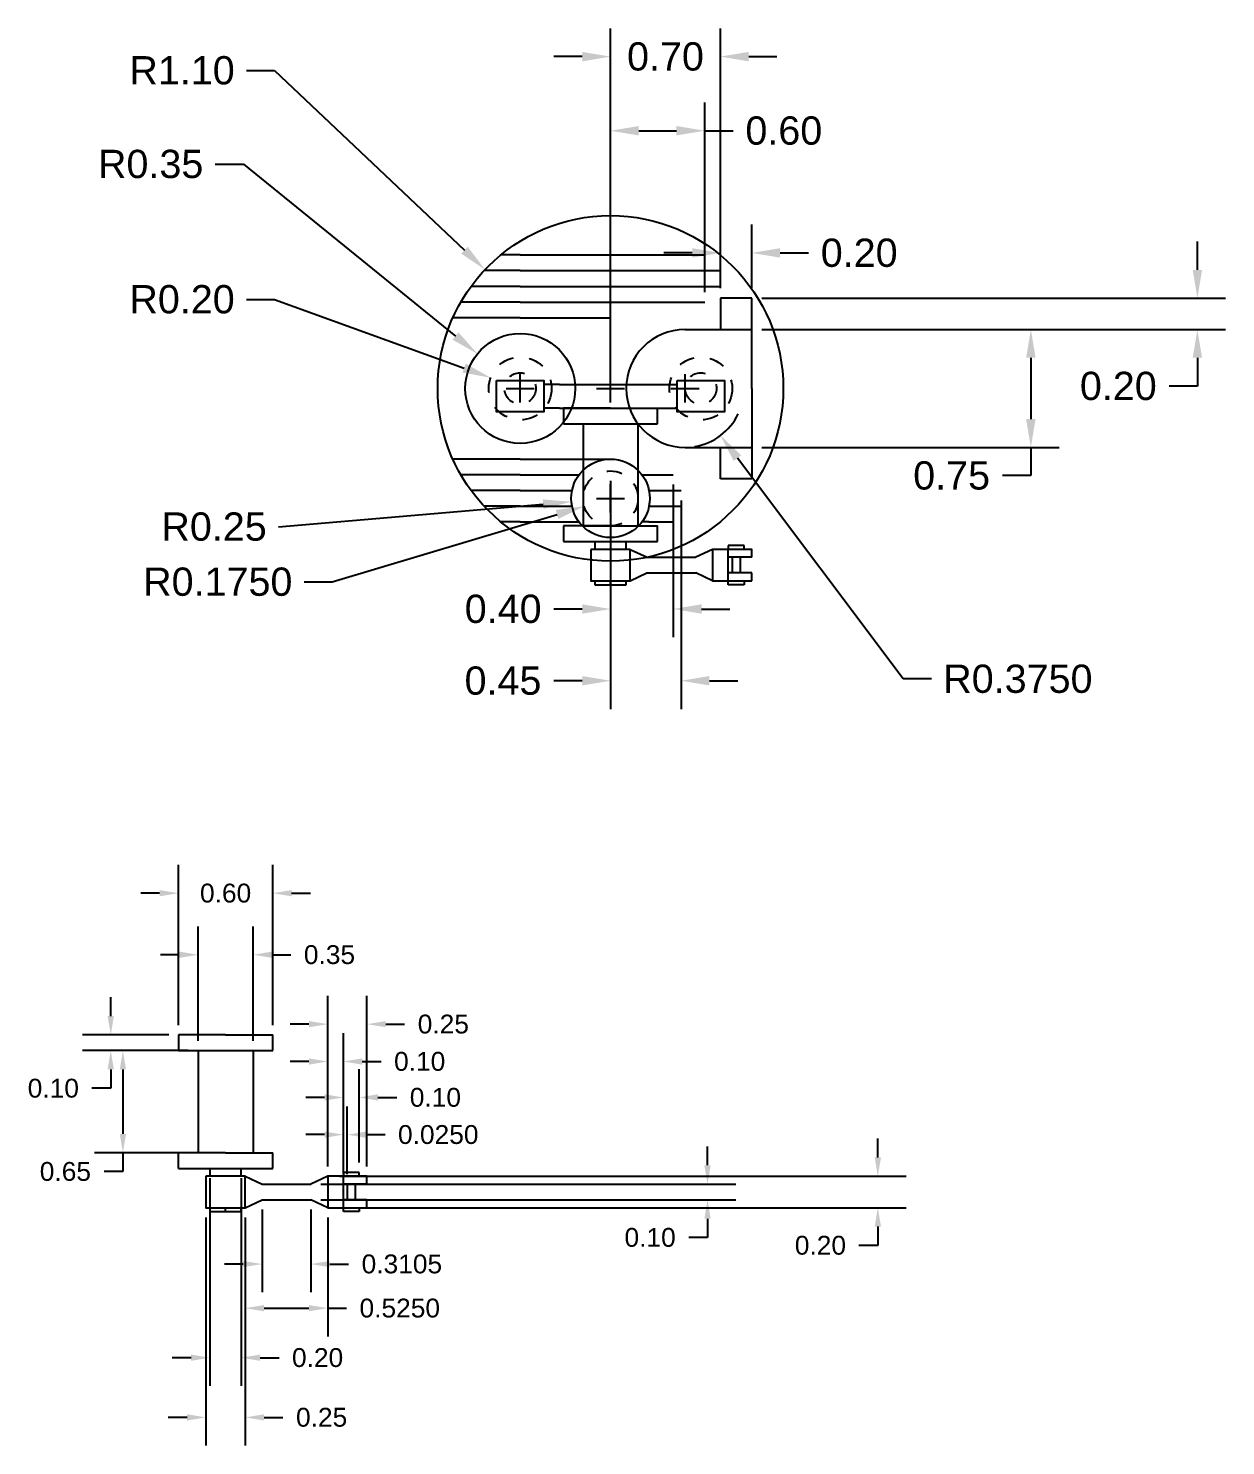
# Model space of a CAD drawing. Header units: inches. Extents: x 22.2 to 42, y 7.8 to 18.6.
# Drawn here: x 34.38 to 42, y 9.55 to 18.58 of the extents above; entities that cross this region are included whole.
import ezdxf

# ---------------------------------------------------------------- set-up
doc = ezdxf.new("R2010")
doc.units = ezdxf.units.IN
doc.header["$MEASUREMENT"] = 0
doc.linetypes.add('ACAD_ISO02W100', pattern=[15, 12, -3])
for name, color, linetype in [('Anotari', 40, 'Continuous'), ('Arcuri', 161, 'Continuous'), ('Capac_Cilindru', 220, 'Continuous'), ('Legatura_Capac', 140, 'Continuous'), ('Nervuri_Capac_Cilindru', 91, 'Continuous')]:
    doc.layers.add(name, color=color, linetype=linetype)
doc.styles.get("Standard").update_dxf_attribs({"font": 'arial.ttf'})
doc.dimstyles.get("Standard").update_dxf_attribs({"dimtxt": 0.18, "dimasz": 0.18, "dimexe": 0.18, "dimexo": 0.0625, "dimgap": 0.09, "dimtad": 0, "dimtih": 1, "dimtoh": 1, "dimdec": 4, "dimzin": 0, "dimdsep": 46, "dimtxsty": 'Standard', "dimcen": 0.09, "dimadec": 0, "dimazin": 0, "dimtfac": 1, "dimtdec": 4, "dimtofl": 0, "dimtmove": 0, "dimatfit": 3, "dimfxl": 1, "dimtolj": 1, "dimtzin": 0, "dimarcsym": 0})

# ---------------------------------------------------------------- blocks, each defined once
blk = doc.blocks.new('*D97')
at = {"layer": 'Anotari', "color": 0, "lineweight": -2, "transparency": 16777216}
for p, q in [((35.7683, 18.308), (35.9483, 18.308)), ((35.9483, 18.308), (37.1572, 17.1635)), ((38.0867, 16.1935), (38.0867, 16.3735)), ((37.9967, 16.2835), (38.1767, 16.2835))]:
    blk.add_line(p, q, dxfattribs=at)
at = {"layer": 'Anotari', "color": 0, "transparency": 16777216}
blk.add_solid([(37.1778, 17.1853), (37.1366, 17.1418), (37.2879, 17.0398)], dxfattribs=at)
at = {"layer": 'Defpoints', "color": 0, "transparency": 16777216}
for p in [(37.2879, 17.0398), (38.0867, 16.2835)]:
    blk.add_point(p, dxfattribs=at)
at = {"layer": 'Anotari', "color": 0, "transparency": 16777216, "insert": (35.3587, 18.308), "char_height": 0.18, "attachment_point": 5}
blk.add_mtext('\\A1;R1.10', dxfattribs=at)
blk = doc.blocks.new('*D98')
at = {"layer": 'Anotari', "color": 0, "lineweight": -2, "transparency": 16777216}
for p, q in [((35.5694, 17.7117), (35.7494, 17.7117)), ((35.7494, 17.7117), (37.0999, 16.6172)), ((37.5117, 16.1935), (37.5117, 16.3735)), ((37.4217, 16.2835), (37.6017, 16.2835))]:
    blk.add_line(p, q, dxfattribs=at)
at = {"layer": 'Anotari', "color": 0, "transparency": 16777216}
blk.add_solid([(37.1188, 16.6405), (37.081, 16.5939), (37.2398, 16.5039)], dxfattribs=at)
at = {"layer": 'Defpoints', "color": 0, "transparency": 16777216}
for p in [(37.2398, 16.5039), (37.5117, 16.2835)]:
    blk.add_point(p, dxfattribs=at)
at = {"layer": 'Anotari', "color": 0, "transparency": 16777216, "insert": (35.1588, 17.7117), "char_height": 0.18, "attachment_point": 5}
blk.add_mtext('\\A1;R0.35', dxfattribs=at)
blk = doc.blocks.new('*D99')
at = {"layer": 'Anotari', "color": 0, "lineweight": -2, "transparency": 16777216}
for p, q in [((35.7683, 16.8504), (35.9483, 16.8504)), ((35.9483, 16.8504), (37.1545, 16.4131)), ((37.5117, 16.1935), (37.5117, 16.3735)), ((37.4217, 16.2835), (37.6017, 16.2835))]:
    blk.add_line(p, q, dxfattribs=at)
at = {"layer": 'Anotari', "color": 0, "transparency": 16777216}
blk.add_solid([(37.1647, 16.4413), (37.1442, 16.3849), (37.3237, 16.3517)], dxfattribs=at)
at = {"layer": 'Defpoints', "color": 0, "transparency": 16777216}
for p in [(37.3237, 16.3517), (37.5117, 16.2835)]:
    blk.add_point(p, dxfattribs=at)
at = {"layer": 'Anotari', "color": 0, "transparency": 16777216, "insert": (35.3587, 16.8504), "char_height": 0.18, "attachment_point": 5}
blk.add_mtext('\\A1;R0.20', dxfattribs=at)
blk = doc.blocks.new('*D100')
at = {"layer": 'Anotari', "color": 0, "lineweight": -2, "transparency": 16777216}
for p, q in [((38.0867, 16.346), (38.0867, 18.1043)), ((38.6867, 16.896), (38.6867, 18.1043)), ((38.2667, 17.9243), (38.5067, 17.9243)), ((38.6867, 17.9243), (38.8667, 17.9243))]:
    blk.add_line(p, q, dxfattribs=at)
at = {"layer": 'Anotari', "color": 0, "transparency": 16777216}
for points in [[(38.2667, 17.9543), (38.2667, 17.8943), (38.0867, 17.9243)], [(38.5067, 17.9543), (38.5067, 17.8943), (38.6867, 17.9243)]]:
    blk.add_solid(points, dxfattribs=at)
at = {"layer": 'Defpoints', "color": 0, "transparency": 16777216}
for p in [(38.6867, 17.9243), (38.6867, 16.8335), (38.0867, 16.2835)]:
    blk.add_point(p, dxfattribs=at)
at = {"layer": 'Anotari', "color": 0, "transparency": 16777216, "insert": (39.1902, 17.9243), "char_height": 0.18, "attachment_point": 5}
blk.add_mtext('\\A1;0.60', dxfattribs=at)
blk = doc.blocks.new('*D101')
at = {"layer": 'Anotari', "color": 0, "lineweight": -2, "transparency": 16777216}
for p, q in [((38.0867, 16.371), (38.0867, 18.5762)), ((38.7867, 17.096), (38.7867, 18.5762)), ((37.9067, 18.3962), (37.7267, 18.3962)), ((38.9667, 18.3962), (39.1467, 18.3962))]:
    blk.add_line(p, q, dxfattribs=at)
at = {"layer": 'Anotari', "color": 0, "transparency": 16777216}
for points in [[(37.9067, 18.4262), (37.9067, 18.3662), (38.0867, 18.3962)], [(38.9667, 18.4262), (38.9667, 18.3662), (38.7867, 18.3962)]]:
    blk.add_solid(points, dxfattribs=at)
at = {"layer": 'Defpoints', "color": 0, "transparency": 16777216}
for p in [(38.7867, 18.3962), (38.7867, 17.0335), (38.0867, 16.3085)]:
    blk.add_point(p, dxfattribs=at)
at = {"layer": 'Anotari', "color": 0, "transparency": 16777216, "insert": (38.4367, 18.3962), "char_height": 0.18, "attachment_point": 5}
blk.add_mtext('\\A1;0.70', dxfattribs=at)
blk = doc.blocks.new('*D102')
at = {"layer": 'Anotari', "color": 0, "lineweight": -2, "transparency": 16777216}
for p, q in [((41.8234, 17.0385), (41.8234, 17.2185)), ((39.0492, 16.8585), (42.0034, 16.8585)), ((39.0492, 16.6585), (42.0034, 16.6585)), ((41.8234, 16.4785), (41.8234, 16.2985)), ((41.8234, 16.2985), (41.6434, 16.2985))]:
    blk.add_line(p, q, dxfattribs=at)
at = {"layer": 'Anotari', "color": 0, "transparency": 16777216}
for points in [[(41.7934, 17.0385), (41.8534, 17.0385), (41.8234, 16.8585)], [(41.7934, 16.4785), (41.8534, 16.4785), (41.8234, 16.6585)]]:
    blk.add_solid(points, dxfattribs=at)
at = {"layer": 'Defpoints', "color": 0, "transparency": 16777216}
for p in [(38.9867, 16.8585), (38.9867, 16.6585), (41.8234, 16.6585)]:
    blk.add_point(p, dxfattribs=at)
at = {"layer": 'Anotari', "color": 0, "transparency": 16777216, "insert": (41.3199, 16.2985), "char_height": 0.18, "attachment_point": 5}
blk.add_mtext('\\A1;0.20', dxfattribs=at)
blk = doc.blocks.new('*D103')
at = {"layer": 'Anotari', "color": 0, "lineweight": -2, "transparency": 16777216}
for p, q in [((38.7867, 16.921), (38.7867, 17.3263)), ((38.9867, 16.921), (38.9867, 17.3263)), ((38.6067, 17.1463), (38.4267, 17.1463)), ((39.1667, 17.1463), (39.3467, 17.1463))]:
    blk.add_line(p, q, dxfattribs=at)
at = {"layer": 'Anotari', "color": 0, "transparency": 16777216}
for points in [[(38.6067, 17.1763), (38.6067, 17.1163), (38.7867, 17.1463)], [(39.1667, 17.1763), (39.1667, 17.1163), (38.9867, 17.1463)]]:
    blk.add_solid(points, dxfattribs=at)
at = {"layer": 'Defpoints', "color": 0, "transparency": 16777216}
for p in [(38.9867, 17.1463), (38.7867, 16.8585), (38.9867, 16.8585)]:
    blk.add_point(p, dxfattribs=at)
at = {"layer": 'Anotari', "color": 0, "transparency": 16777216, "insert": (39.6702, 17.1463), "char_height": 0.18, "attachment_point": 5}
blk.add_mtext('\\A1;0.20', dxfattribs=at)
blk = doc.blocks.new('*D104')
at = {"layer": 'Anotari', "color": 0, "lineweight": -2, "transparency": 16777216}
for p, q in [((39.0492, 16.6585), (40.943, 16.6585)), ((40.763, 16.4785), (40.763, 16.0885)), ((39.0492, 15.9085), (40.943, 15.9085)), ((40.763, 15.9085), (40.763, 15.7285)), ((40.763, 15.7285), (40.583, 15.7285))]:
    blk.add_line(p, q, dxfattribs=at)
at = {"layer": 'Anotari', "color": 0, "transparency": 16777216}
for points in [[(40.733, 16.4785), (40.793, 16.4785), (40.763, 16.6585)], [(40.733, 16.0885), (40.793, 16.0885), (40.763, 15.9085)]]:
    blk.add_solid(points, dxfattribs=at)
at = {"layer": 'Defpoints', "color": 0, "transparency": 16777216}
for p in [(38.9867, 16.6585), (38.9867, 15.9085), (40.763, 15.9085)]:
    blk.add_point(p, dxfattribs=at)
at = {"layer": 'Anotari', "color": 0, "transparency": 16777216, "insert": (40.2586, 15.7285), "char_height": 0.18, "attachment_point": 5}
blk.add_mtext('\\A1;0.75', dxfattribs=at)
blk = doc.blocks.new('*D105')
at = {"layer": 'Anotari', "color": 0, "lineweight": -2, "transparency": 16777216}
for p, q in [((38.0867, 15.696), (38.0867, 14.2423)), ((38.5367, 15.571), (38.5367, 14.2423)), ((37.9067, 14.4223), (37.7267, 14.4223)), ((38.7167, 14.4223), (38.8967, 14.4223))]:
    blk.add_line(p, q, dxfattribs=at)
at = {"layer": 'Anotari', "color": 0, "transparency": 16777216}
for points in [[(37.9067, 14.4523), (37.9067, 14.3923), (38.0867, 14.4223)], [(38.7167, 14.4523), (38.7167, 14.3923), (38.5367, 14.4223)]]:
    blk.add_solid(points, dxfattribs=at)
at = {"layer": 'Defpoints', "color": 0, "transparency": 16777216}
for p in [(38.0867, 15.7585), (38.5367, 15.6335), (38.0867, 14.4223)]:
    blk.add_point(p, dxfattribs=at)
at = {"layer": 'Anotari', "color": 0, "transparency": 16777216, "insert": (37.4022, 14.4223), "char_height": 0.18, "attachment_point": 5}
blk.add_mtext('\\A1;0.45', dxfattribs=at)
blk = doc.blocks.new('*D106')
at = {"layer": 'Anotari', "color": 0, "lineweight": -2, "transparency": 16777216}
for p, q in [((38.4867, 15.671), (38.4867, 14.6992)), ((38.0867, 15.521), (38.0867, 14.6992)), ((37.9067, 14.8792), (37.7267, 14.8792)), ((38.6667, 14.8792), (38.8467, 14.8792))]:
    blk.add_line(p, q, dxfattribs=at)
at = {"layer": 'Anotari', "color": 0, "transparency": 16777216}
for points in [[(37.9067, 14.9092), (37.9067, 14.8492), (38.0867, 14.8792)], [(38.6667, 14.9092), (38.6667, 14.8492), (38.4867, 14.8792)]]:
    blk.add_solid(points, dxfattribs=at)
at = {"layer": 'Defpoints', "color": 0, "transparency": 16777216}
for p in [(38.4867, 15.7335), (38.0867, 15.5835), (38.0867, 14.8792)]:
    blk.add_point(p, dxfattribs=at)
at = {"layer": 'Anotari', "color": 0, "transparency": 16777216, "insert": (37.4032, 14.8792), "char_height": 0.18, "attachment_point": 5}
blk.add_mtext('\\A1;0.40', dxfattribs=at)
blk = doc.blocks.new('*D107')
at = {"layer": 'Anotari', "color": 0, "lineweight": -2, "transparency": 16777216}
for p, q in [((38.0867, 15.4935), (38.0867, 15.6735)), ((35.973, 15.403), (37.6583, 15.5469)), ((37.9967, 15.5835), (38.1767, 15.5835))]:
    blk.add_line(p, q, dxfattribs=at)
at = {"layer": 'Anotari', "color": 0, "transparency": 16777216}
blk.add_solid([(37.6557, 15.5768), (37.6608, 15.5171), (37.8376, 15.5623)], dxfattribs=at)
at = {"layer": 'Defpoints', "color": 0, "transparency": 16777216}
for p in [(37.8376, 15.5623), (38.0867, 15.5835)]:
    blk.add_point(p, dxfattribs=at)
at = {"layer": 'Anotari', "color": 0, "transparency": 16777216, "insert": (35.5624, 15.403), "char_height": 0.18, "attachment_point": 5}
blk.add_mtext('\\A1;R0.25', dxfattribs=at)
blk = doc.blocks.new('*D108')
at = {"layer": 'Anotari', "color": 0, "lineweight": -2, "transparency": 16777216}
for p, q in [((38.0867, 15.4935), (38.0867, 15.6735)), ((37.9967, 15.5835), (38.1767, 15.5835)), ((36.3156, 15.052), (37.7467, 15.4815)), ((36.1356, 15.052), (36.3156, 15.052))]:
    blk.add_line(p, q, dxfattribs=at)
at = {"layer": 'Anotari', "color": 0, "transparency": 16777216}
blk.add_solid([(37.7381, 15.5102), (37.7553, 15.4528), (37.9191, 15.5332)], dxfattribs=at)
at = {"layer": 'Defpoints', "color": 0, "transparency": 16777216}
for p in [(37.9191, 15.5332), (38.0867, 15.5835)]:
    blk.add_point(p, dxfattribs=at)
at = {"layer": 'Anotari', "color": 0, "transparency": 16777216, "insert": (35.5862, 15.052), "char_height": 0.18, "attachment_point": 5}
blk.add_mtext('\\A1;R0.1750', dxfattribs=at)
blk = doc.blocks.new('*D109')
at = {"layer": 'Anotari', "color": 0, "lineweight": -2, "transparency": 16777216}
for p, q in [((38.5617, 16.1935), (38.5617, 16.3735)), ((38.4717, 16.2835), (38.6517, 16.2835)), ((39.951, 14.434), (38.895, 15.8398)), ((40.131, 14.434), (39.951, 14.434))]:
    blk.add_line(p, q, dxfattribs=at)
blk.add_arc((38.5617, 16.2835), 0.375, 279.5493, 334.41367, dxfattribs=at)
at = {"layer": 'Anotari', "color": 0, "transparency": 16777216}
blk.add_solid([(38.919, 15.8578), (38.871, 15.8218), (38.7869, 15.9837)], dxfattribs=at)
at = {"layer": 'Defpoints', "color": 0, "transparency": 16777216}
for p in [(38.5617, 16.2835), (38.7869, 15.9837)]:
    blk.add_point(p, dxfattribs=at)
at = {"layer": 'Anotari', "color": 0, "transparency": 16777216, "insert": (40.6804, 14.434), "char_height": 0.18, "attachment_point": 5}
blk.add_mtext('\\A1;R0.3750', dxfattribs=at)
blk = doc.blocks.new('*D60')
at = {"layer": 'Anotari', "color": 0, "lineweight": -2, "transparency": 16777216}
for p, q in [((35.3361, 12.2301), (35.3361, 13.2498)), ((35.9361, 12.2301), (35.9361, 13.2498)), ((35.2161, 13.0698), (35.0961, 13.0698)), ((36.0561, 13.0698), (36.1761, 13.0698))]:
    blk.add_line(p, q, dxfattribs=at)
at = {"layer": 'Anotari', "color": 0, "transparency": 16777216}
for points in [[(35.2161, 13.0898), (35.2161, 13.0498), (35.3361, 13.0698)], [(36.0561, 13.0898), (36.0561, 13.0498), (35.9361, 13.0698)]]:
    blk.add_solid(points, dxfattribs=at)
at = {"layer": 'Defpoints', "color": 0, "transparency": 16777216}
for p in [(35.9361, 13.0698), (35.3361, 12.1676), (35.9361, 12.1676)]:
    blk.add_point(p, dxfattribs=at)
at = {"layer": 'Anotari', "color": 0, "transparency": 16777216, "insert": (35.6361, 13.0698), "char_height": 0.12, "attachment_point": 5}
blk.add_mtext('\\A1;0.60', dxfattribs=at)
blk = doc.blocks.new('*D61')
at = {"layer": 'Anotari', "color": 0, "lineweight": -2, "transparency": 16777216}
for p, q in [((35.4611, 12.1301), (35.4611, 12.8579)), ((35.8111, 12.1301), (35.8111, 12.8579)), ((35.3411, 12.6779), (35.2211, 12.6779)), ((35.9311, 12.6779), (36.0511, 12.6779))]:
    blk.add_line(p, q, dxfattribs=at)
at = {"layer": 'Anotari', "color": 0, "transparency": 16777216}
for points in [[(35.3411, 12.6979), (35.3411, 12.6579), (35.4611, 12.6779)], [(35.9311, 12.6979), (35.9311, 12.6579), (35.8111, 12.6779)]]:
    blk.add_solid(points, dxfattribs=at)
at = {"layer": 'Defpoints', "color": 0, "transparency": 16777216}
for p in [(35.8111, 12.6779), (35.4611, 12.0676), (35.8111, 12.0676)]:
    blk.add_point(p, dxfattribs=at)
at = {"layer": 'Anotari', "color": 0, "transparency": 16777216, "insert": (36.2974, 12.6779), "char_height": 0.12, "attachment_point": 5}
blk.add_mtext('\\A1;0.35', dxfattribs=at)
blk = doc.blocks.new('*D62')
at = {"layer": 'Anotari', "color": 0, "lineweight": -2, "transparency": 16777216}
for p, q in [((34.9048, 12.2876), (34.9048, 12.4076)), ((35.2736, 12.1676), (34.7248, 12.1676)), ((35.2736, 12.0676), (34.7248, 12.0676)), ((34.9048, 11.9476), (34.9048, 11.8276)), ((34.9048, 11.8276), (34.7848, 11.8276))]:
    blk.add_line(p, q, dxfattribs=at)
at = {"layer": 'Anotari', "color": 0, "transparency": 16777216}
for points in [[(34.8848, 12.2876), (34.9248, 12.2876), (34.9048, 12.1676)], [(34.8848, 11.9476), (34.9248, 11.9476), (34.9048, 12.0676)]]:
    blk.add_solid(points, dxfattribs=at)
at = {"layer": 'Defpoints', "color": 0, "transparency": 16777216}
for p in [(35.3361, 12.1676), (34.9048, 12.0676), (35.3361, 12.0676)]:
    blk.add_point(p, dxfattribs=at)
at = {"layer": 'Anotari', "color": 0, "transparency": 16777216, "insert": (34.5392, 11.8276), "char_height": 0.12, "attachment_point": 5}
blk.add_mtext('\\A1;0.10', dxfattribs=at)
blk = doc.blocks.new('*D63')
at = {"layer": 'Anotari', "color": 0, "lineweight": -2, "transparency": 16777216}
for p, q in [((35.3986, 12.0676), (34.8022, 12.0676)), ((34.9822, 11.9476), (34.9822, 11.5376)), ((35.4236, 11.4176), (34.8022, 11.4176)), ((34.9822, 11.4176), (34.9822, 11.2976)), ((34.9822, 11.2976), (34.8622, 11.2976))]:
    blk.add_line(p, q, dxfattribs=at)
at = {"layer": 'Anotari', "color": 0, "transparency": 16777216}
for points in [[(34.9622, 11.9476), (35.0022, 11.9476), (34.9822, 12.0676)], [(34.9622, 11.5376), (35.0022, 11.5376), (34.9822, 11.4176)]]:
    blk.add_solid(points, dxfattribs=at)
at = {"layer": 'Defpoints', "color": 0, "transparency": 16777216}
for p in [(35.4611, 12.0676), (34.9822, 11.4176), (35.4861, 11.4176)]:
    blk.add_point(p, dxfattribs=at)
at = {"layer": 'Anotari', "color": 0, "transparency": 16777216, "insert": (34.6159, 11.2976), "char_height": 0.12, "attachment_point": 5}
blk.add_mtext('\\A1;0.65', dxfattribs=at)
blk = doc.blocks.new('*D64')
at = {"layer": 'Anotari', "color": 0, "lineweight": -2, "transparency": 16777216}
for p, q in [((35.5361, 11.2551), (35.5361, 9.9324)), ((35.7361, 11.2551), (35.7361, 9.9324)), ((35.4161, 10.1124), (35.2961, 10.1124)), ((35.8561, 10.1124), (35.9761, 10.1124))]:
    blk.add_line(p, q, dxfattribs=at)
at = {"layer": 'Anotari', "color": 0, "transparency": 16777216}
for points in [[(35.4161, 10.1324), (35.4161, 10.0924), (35.5361, 10.1124)], [(35.8561, 10.1324), (35.8561, 10.0924), (35.7361, 10.1124)]]:
    blk.add_solid(points, dxfattribs=at)
at = {"layer": 'Defpoints', "color": 0, "transparency": 16777216}
for p in [(35.5361, 11.3176), (35.7361, 11.3176), (35.7361, 10.1124)]:
    blk.add_point(p, dxfattribs=at)
at = {"layer": 'Anotari', "color": 0, "transparency": 16777216, "insert": (36.2218, 10.1124), "char_height": 0.12, "attachment_point": 5}
blk.add_mtext('\\A1;0.20', dxfattribs=at)
blk = doc.blocks.new('*D65')
at = {"layer": 'Anotari', "color": 0, "lineweight": -2, "transparency": 16777216}
for p, q in [((35.5111, 11.0051), (35.5111, 9.5524)), ((35.7611, 11.0051), (35.7611, 9.5524)), ((35.3911, 9.7324), (35.2711, 9.7324)), ((35.8811, 9.7324), (36.0011, 9.7324))]:
    blk.add_line(p, q, dxfattribs=at)
at = {"layer": 'Anotari', "color": 0, "transparency": 16777216}
for points in [[(35.3911, 9.7524), (35.3911, 9.7124), (35.5111, 9.7324)], [(35.8811, 9.7524), (35.8811, 9.7124), (35.7611, 9.7324)]]:
    blk.add_solid(points, dxfattribs=at)
at = {"layer": 'Defpoints', "color": 0, "transparency": 16777216}
for p in [(35.5111, 11.0676), (35.7611, 11.0676), (35.7611, 9.7324)]:
    blk.add_point(p, dxfattribs=at)
at = {"layer": 'Anotari', "color": 0, "transparency": 16777216, "insert": (36.2474, 9.7324), "char_height": 0.12, "attachment_point": 5}
blk.add_mtext('\\A1;0.25', dxfattribs=at)
blk = doc.blocks.new('*D66')
at = {"layer": 'Anotari', "color": 0, "lineweight": -2, "transparency": 16777216}
for p, q in [((35.7611, 11.0051), (35.7611, 10.2477)), ((36.2861, 11.0051), (36.2861, 10.2477)), ((35.8811, 10.4277), (36.1661, 10.4277)), ((36.2861, 10.4277), (36.4061, 10.4277))]:
    blk.add_line(p, q, dxfattribs=at)
at = {"layer": 'Anotari', "color": 0, "transparency": 16777216}
for points in [[(35.8811, 10.4477), (35.8811, 10.4077), (35.7611, 10.4277)], [(36.1661, 10.4477), (36.1661, 10.4077), (36.2861, 10.4277)]]:
    blk.add_solid(points, dxfattribs=at)
at = {"layer": 'Defpoints', "color": 0, "transparency": 16777216}
for p in [(35.7611, 11.0676), (36.2861, 11.0676), (36.2861, 10.4277)]:
    blk.add_point(p, dxfattribs=at)
at = {"layer": 'Anotari', "color": 0, "transparency": 16777216, "insert": (36.745, 10.4277), "char_height": 0.12, "attachment_point": 5}
blk.add_mtext('\\A1;0.5250', dxfattribs=at)
blk = doc.blocks.new('*D67')
at = {"layer": 'Anotari', "color": 0, "lineweight": -2, "transparency": 16777216}
for p, q in [((35.8683, 11.0551), (35.8683, 10.5286)), ((36.1789, 11.0551), (36.1789, 10.5286)), ((35.7483, 10.7086), (35.6283, 10.7086)), ((36.2989, 10.7086), (36.4189, 10.7086))]:
    blk.add_line(p, q, dxfattribs=at)
at = {"layer": 'Anotari', "color": 0, "transparency": 16777216}
for points in [[(35.7483, 10.7286), (35.7483, 10.6886), (35.8683, 10.7086)], [(36.2989, 10.7286), (36.2989, 10.6886), (36.1789, 10.7086)]]:
    blk.add_solid(points, dxfattribs=at)
at = {"layer": 'Defpoints', "color": 0, "transparency": 16777216}
for p in [(35.8683, 11.1176), (36.1789, 11.1176), (36.1789, 10.7086)]:
    blk.add_point(p, dxfattribs=at)
at = {"layer": 'Anotari', "color": 0, "transparency": 16777216, "insert": (36.7584, 10.7086), "char_height": 0.12, "attachment_point": 5}
blk.add_mtext('\\A1;0.3105', dxfattribs=at)
blk = doc.blocks.new('*D68')
at = {"layer": 'Anotari', "color": 0, "lineweight": -2, "transparency": 16777216}
for p, q in [((36.2861, 11.3301), (36.2861, 12.4159)), ((36.5361, 11.3301), (36.5361, 12.4159)), ((36.1661, 12.2359), (36.0461, 12.2359)), ((36.6561, 12.2359), (36.7761, 12.2359))]:
    blk.add_line(p, q, dxfattribs=at)
at = {"layer": 'Anotari', "color": 0, "transparency": 16777216}
for points in [[(36.1661, 12.2559), (36.1661, 12.2159), (36.2861, 12.2359)], [(36.6561, 12.2559), (36.6561, 12.2159), (36.5361, 12.2359)]]:
    blk.add_solid(points, dxfattribs=at)
at = {"layer": 'Defpoints', "color": 0, "transparency": 16777216}
for p in [(36.5361, 12.2359), (36.2861, 11.2676), (36.5361, 11.2676)]:
    blk.add_point(p, dxfattribs=at)
at = {"layer": 'Anotari', "color": 0, "transparency": 16777216, "insert": (37.0224, 12.2359), "char_height": 0.12, "attachment_point": 5}
blk.add_mtext('\\A1;0.25', dxfattribs=at)
blk = doc.blocks.new('*D69')
at = {"layer": 'Anotari', "color": 0, "lineweight": -2, "transparency": 16777216}
for p, q in [((36.2861, 11.3301), (36.2861, 12.1783)), ((36.3861, 11.3301), (36.3861, 12.1783)), ((36.1661, 11.9983), (36.0461, 11.9983)), ((36.5061, 11.9983), (36.6261, 11.9983))]:
    blk.add_line(p, q, dxfattribs=at)
at = {"layer": 'Anotari', "color": 0, "transparency": 16777216}
for points in [[(36.1661, 12.0183), (36.1661, 11.9783), (36.2861, 11.9983)], [(36.5061, 12.0183), (36.5061, 11.9783), (36.3861, 11.9983)]]:
    blk.add_solid(points, dxfattribs=at)
at = {"layer": 'Defpoints', "color": 0, "transparency": 16777216}
for p in [(36.3861, 11.9983), (36.2861, 11.2676), (36.3861, 11.2676)]:
    blk.add_point(p, dxfattribs=at)
at = {"layer": 'Anotari', "color": 0, "transparency": 16777216, "insert": (36.8718, 11.9983), "char_height": 0.12, "attachment_point": 5}
blk.add_mtext('\\A1;0.10', dxfattribs=at)
blk = doc.blocks.new('*D70')
at = {"layer": 'Anotari', "color": 0, "lineweight": -2, "transparency": 16777216}
for p, q in [((36.3861, 11.3551), (36.3861, 11.9494)), ((36.4861, 11.3551), (36.4861, 11.9494)), ((36.2661, 11.7694), (36.1461, 11.7694)), ((36.6061, 11.7694), (36.7261, 11.7694))]:
    blk.add_line(p, q, dxfattribs=at)
at = {"layer": 'Anotari', "color": 0, "transparency": 16777216}
for points in [[(36.2661, 11.7894), (36.2661, 11.7494), (36.3861, 11.7694)], [(36.6061, 11.7894), (36.6061, 11.7494), (36.4861, 11.7694)]]:
    blk.add_solid(points, dxfattribs=at)
at = {"layer": 'Defpoints', "color": 0, "transparency": 16777216}
for p in [(36.4861, 11.7694), (36.3861, 11.2926), (36.4861, 11.2926)]:
    blk.add_point(p, dxfattribs=at)
at = {"layer": 'Anotari', "color": 0, "transparency": 16777216, "insert": (36.9718, 11.7694), "char_height": 0.12, "attachment_point": 5}
blk.add_mtext('\\A1;0.10', dxfattribs=at)
blk = doc.blocks.new('*D71')
at = {"layer": 'Anotari', "color": 0, "lineweight": -2, "transparency": 16777216}
for p, q in [((38.7045, 11.3376), (38.7045, 11.4576)), ((36.2414, 11.2176), (38.8845, 11.2176)), ((36.2414, 11.1176), (38.8845, 11.1176)), ((38.7045, 10.9976), (38.7045, 10.8776)), ((38.7045, 10.8776), (38.5845, 10.8776))]:
    blk.add_line(p, q, dxfattribs=at)
at = {"layer": 'Anotari', "color": 0, "transparency": 16777216}
for points in [[(38.6845, 11.3376), (38.7245, 11.3376), (38.7045, 11.2176)], [(38.6845, 10.9976), (38.7245, 10.9976), (38.7045, 11.1176)]]:
    blk.add_solid(points, dxfattribs=at)
at = {"layer": 'Defpoints', "color": 0, "transparency": 16777216}
for p in [(36.1789, 11.2176), (36.1789, 11.1176), (38.7045, 11.1176)]:
    blk.add_point(p, dxfattribs=at)
at = {"layer": 'Anotari', "color": 0, "transparency": 16777216, "insert": (38.3389, 10.8776), "char_height": 0.12, "attachment_point": 5}
blk.add_mtext('\\A1;0.10', dxfattribs=at)
blk = doc.blocks.new('*D72')
at = {"layer": 'Anotari', "color": 0, "lineweight": -2, "transparency": 16777216}
for p, q in [((39.7888, 11.3876), (39.7888, 11.5076)), ((36.3611, 11.2676), (39.9688, 11.2676)), ((36.3486, 11.0676), (39.9688, 11.0676)), ((39.7888, 10.9476), (39.7888, 10.8276)), ((39.7888, 10.8276), (39.6688, 10.8276))]:
    blk.add_line(p, q, dxfattribs=at)
at = {"layer": 'Anotari', "color": 0, "transparency": 16777216}
for points in [[(39.7688, 11.3876), (39.8088, 11.3876), (39.7888, 11.2676)], [(39.7688, 10.9476), (39.8088, 10.9476), (39.7888, 11.0676)]]:
    blk.add_solid(points, dxfattribs=at)
at = {"layer": 'Defpoints', "color": 0, "transparency": 16777216}
for p in [(36.2986, 11.2676), (36.2861, 11.0676), (39.7888, 11.0676)]:
    blk.add_point(p, dxfattribs=at)
at = {"layer": 'Anotari', "color": 0, "transparency": 16777216, "insert": (39.4232, 10.8276), "char_height": 0.12, "attachment_point": 5}
blk.add_mtext('\\A1;0.20', dxfattribs=at)
blk = doc.blocks.new('*D73')
at = {"layer": 'Anotari', "color": 0, "lineweight": -2, "transparency": 16777216}
for p, q in [((36.3861, 11.2801), (36.3861, 11.7125)), ((36.4111, 11.2801), (36.4111, 11.7125)), ((36.2661, 11.5325), (36.1461, 11.5325)), ((36.5311, 11.5325), (36.6511, 11.5325))]:
    blk.add_line(p, q, dxfattribs=at)
at = {"layer": 'Anotari', "color": 0, "transparency": 16777216}
for points in [[(36.2661, 11.5525), (36.2661, 11.5125), (36.3861, 11.5325)], [(36.5311, 11.5525), (36.5311, 11.5125), (36.4111, 11.5325)]]:
    blk.add_solid(points, dxfattribs=at)
at = {"layer": 'Defpoints', "color": 0, "transparency": 16777216}
for p in [(36.4111, 11.5325), (36.3861, 11.2176), (36.4111, 11.2176)]:
    blk.add_point(p, dxfattribs=at)
at = {"layer": 'Anotari', "color": 0, "transparency": 16777216, "insert": (36.99, 11.5325), "char_height": 0.12, "attachment_point": 5}
blk.add_mtext('\\A1;0.0250', dxfattribs=at)

msp = doc.modelspace()

# ---------------------------------------------------------------- linework, layer by layer
at = {"layer": 'Arcuri', "linetype": 'ACAD_ISO02W100', "ltscale": 0.005}
for centre, radius in [((37.5117, 16.28355), 0.2), ((38.6617, 16.28355), 0.2), ((37.5117, 16.28355), 0.1), ((38.6617, 16.28355), 0.1)]:
    msp.add_circle(centre, radius, dxfattribs=at)
at = {"layer": 'Capac_Cilindru', "ltscale": 0.005}
for p, q in [((38.9867, 16.85855), (38.7867, 16.85855)), ((38.7867, 16.85855), (38.7867, 16.65855)), ((38.9867, 16.65855), (38.9867, 16.85855)), ((38.5617, 16.65855), (38.9867, 16.65855)), ((38.9867, 16.28355), (38.9867, 16.65855)), ((37.7617, 16.30855), (37.6617, 16.30855)), ((37.7617, 16.30855), (38.4117, 16.30855)), ((37.7617, 16.30855), (37.7617, 16.30855)), ((38.4117, 16.30855), (38.5117, 16.30855)), ((38.9867, 16.28355), (38.9867, 15.90855)), ((37.7617, 16.15855), (37.6617, 16.15855)), ((37.7617, 16.15855), (38.4117, 16.15855)), ((38.4117, 16.15855), (38.5117, 16.15855)), ((38.5617, 15.90855), (38.9867, 15.90855)), ((38.7867, 15.70855), (38.7867, 15.90855)), ((38.9867, 15.90855), (38.9867, 15.70855)), ((38.9867, 15.70855), (38.7867, 15.70855))]:
    msp.add_line(p, q, dxfattribs=at)
for points in [[(37.3617, 16.33355), (37.6617, 16.33355), (37.6617, 16.28355), (37.6617, 16.13355), (37.5117, 16.13355), (37.3617, 16.13355)], [(38.5117, 16.33355), (38.8117, 16.33355), (38.8117, 16.28355), (38.8117, 16.13355), (38.6617, 16.13355), (38.5117, 16.13355)]]:
    msp.add_lwpolyline(points, close=True, dxfattribs=at)
for centre, radius in [((38.0867, 16.28355), 1.1), ((37.5117, 16.28355), 0.35), ((38.0867, 15.58355), 0.25)]:
    msp.add_circle(centre, radius, dxfattribs=at)
at = {"layer": 'Capac_Cilindru', "linetype": 'ACAD_ISO02W100', "ltscale": 0.005}
msp.add_circle((38.0867, 15.58355), 0.175, dxfattribs=at)
at = {"layer": 'Capac_Cilindru', "ltscale": 0.005}
msp.add_arc((38.5617, 16.28355), 0.375, 90, 270, dxfattribs=at)
at = {"layer": 'Legatura_Capac', "ltscale": 0.005}
for p, q in [((38.0867, 16.15855), (37.7867, 16.15855)), ((37.7867, 16.15855), (37.7867, 16.05855)), ((38.0867, 16.15855), (38.3867, 16.15855)), ((38.3867, 16.05855), (38.3867, 16.15855)), ((37.7867, 16.05855), (38.3867, 16.05855)), ((37.9117, 16.05855), (37.9117, 15.40855)), ((38.2617, 16.05855), (38.2617, 15.95855)), ((38.2617, 16.05855), (38.2617, 15.40855)), ((38.0867, 15.40855), (37.7867, 15.40855)), ((37.7867, 15.40855), (37.7867, 15.30855)), ((37.9117, 15.40855), (38.2617, 15.40855)), ((38.0867, 15.40855), (38.3867, 15.40855)), ((38.3867, 15.30855), (38.3867, 15.40855)), ((37.7867, 15.30855), (38.3867, 15.30855)), ((37.9867, 15.30855), (37.9867, 15.25855)), ((38.1867, 15.25855), (38.1867, 15.30855)), ((38.2117, 15.25855), (38.31923, 15.20841)), ((38.7367, 15.25855), (38.62947, 15.20855)), ((38.9367, 15.28355), (38.8367, 15.28355)), ((38.8367, 15.28355), (38.8367, 15.25855)), ((38.8367, 15.05855), (38.8367, 15.25855)), ((38.9367, 15.25855), (38.9367, 15.28355)), ((38.31892, 15.20855), (38.62947, 15.20855)), ((38.8617, 15.20855), (38.8367, 15.20855)), ((38.9867, 15.20855), (38.8617, 15.20855)), ((38.8617, 15.20855), (38.8617, 15.10855)), ((38.9117, 15.20855), (38.9117, 15.10855)), ((38.2117, 15.05855), (38.31892, 15.10855)), ((38.31892, 15.10855), (38.62947, 15.10855)), ((38.7367, 15.05855), (38.62947, 15.10855)), ((38.8617, 15.10855), (38.8367, 15.10855)), ((38.9867, 15.10855), (38.8617, 15.10855)), ((38.9867, 15.05855), (38.9867, 15.10855)), ((37.9867, 15.05855), (37.9867, 15.03355)), ((37.9867, 15.03355), (38.1867, 15.03355)), ((38.0867, 15.03355), (38.0867, 15.05855)), ((38.1867, 15.03355), (38.1867, 15.05855)), ((38.8367, 15.03355), (38.8367, 15.05855)), ((38.9367, 15.03355), (38.8367, 15.03355)), ((38.9367, 15.05855), (38.9367, 15.03355)), ((35.63612, 12.16758), (35.33612, 12.16758)), ((35.33612, 12.16758), (35.33612, 12.06758)), ((35.63612, 12.16758), (35.93612, 12.16758)), ((35.93612, 12.06758), (35.93612, 12.16758)), ((35.33612, 12.06758), (35.93612, 12.06758)), ((35.46112, 12.06758), (35.46112, 11.41758)), ((35.81112, 12.06758), (35.81112, 11.41758)), ((35.63612, 11.41758), (35.33612, 11.41758)), ((35.33612, 11.31758), (35.33612, 11.41758)), ((35.63612, 11.41758), (35.93612, 11.41758)), ((35.93612, 11.31758), (35.93612, 11.41758)), ((35.33612, 11.31758), (35.93612, 11.31758)), ((35.53612, 11.31758), (35.53612, 11.26758)), ((35.73612, 11.26758), (35.73612, 11.31758)), ((36.48612, 11.29258), (36.38612, 11.29258)), ((36.38612, 11.29258), (36.38612, 11.26758)), ((36.48612, 11.26758), (36.48612, 11.29258)), ((35.76112, 11.26758), (35.86865, 11.21744)), ((35.86834, 11.21758), (36.17889, 11.21758)), ((36.28612, 11.26758), (36.17889, 11.21758)), ((36.38612, 11.06758), (36.38612, 11.26758)), ((36.41112, 11.21758), (36.38612, 11.21758)), ((36.53612, 11.21758), (36.41112, 11.21758)), ((36.41112, 11.21758), (36.41112, 11.11758)), ((36.46112, 11.21758), (36.46112, 11.11758)), ((35.76112, 11.06758), (35.86834, 11.11758)), ((35.86834, 11.11758), (36.17889, 11.11758)), ((36.28612, 11.06758), (36.17889, 11.11758)), ((36.41112, 11.11758), (36.38612, 11.11758)), ((36.53612, 11.11758), (36.41112, 11.11758)), ((36.53612, 11.06758), (36.53612, 11.11758)), ((35.53612, 11.06758), (35.53612, 11.04258)), ((35.53612, 11.04258), (35.73612, 11.04258)), ((35.63612, 11.04258), (35.63612, 11.06758)), ((35.73612, 11.04258), (35.73612, 11.06758)), ((36.38612, 11.04258), (36.38612, 11.06758)), ((36.48612, 11.04258), (36.38612, 11.04258)), ((36.48612, 11.06758), (36.48612, 11.04258))]:
    msp.add_line(p, q, dxfattribs=at)
for points in [[(37.9617, 15.25855), (37.9617, 15.05855), (38.2117, 15.05855), (38.2117, 15.25855), (38.1867, 15.25855), (37.9867, 15.25855)], [(35.51112, 11.26758), (35.51112, 11.06758), (35.76112, 11.06758), (35.76112, 11.26758), (35.73612, 11.26758), (35.53612, 11.26758)]]:
    msp.add_lwpolyline(points, close=True, dxfattribs=at)
for points in [[(38.9867, 15.20855), (38.9867, 15.25855), (38.9617, 15.25855), (38.7617, 15.25855), (38.7367, 15.25855), (38.7367, 15.05855), (38.9867, 15.05855)], [(36.53612, 11.21758), (36.53612, 11.26758), (36.51112, 11.26758), (36.31112, 11.26758), (36.28612, 11.26758), (36.28612, 11.06758), (36.53612, 11.06758)]]:
    msp.add_lwpolyline(points, dxfattribs=at)
at = {"layer": 'Nervuri_Capac_Cilindru', "ltscale": 0.005}
for p, q in [((37.5117, 17.13355), (37.38848, 17.13355)), ((37.5117, 17.13355), (37.84175, 17.13355)), ((37.84175, 17.13355), (38.6867, 17.13355)), ((37.3117, 17.03355), (37.28202, 17.03355)), ((37.5117, 17.03355), (37.3117, 17.03355)), ((37.5117, 17.03355), (37.84175, 17.03355)), ((37.84175, 17.03355), (38.7867, 17.03355)), ((37.3117, 16.93355), (37.19928, 16.93355)), ((37.5117, 16.93355), (37.3117, 16.93355)), ((37.5117, 16.93355), (37.84175, 16.93355)), ((37.84175, 16.93355), (38.7867, 16.93355)), ((37.3117, 16.83355), (37.13407, 16.83355)), ((37.5117, 16.83355), (37.3117, 16.83355)), ((37.5117, 16.83355), (37.8867, 16.83355)), ((37.8867, 16.83355), (38.6867, 16.83355)), ((37.3117, 16.73355), (37.08295, 16.73355)), ((37.5117, 16.73355), (37.3117, 16.73355)), ((37.5117, 16.73355), (38.0867, 16.73355)), ((37.3117, 15.83355), (37.08295, 15.83355)), ((37.5117, 15.83355), (37.3117, 15.83355)), ((37.5117, 15.83355), (38.0867, 15.83355)), ((37.3117, 15.73355), (37.13407, 15.73355)), ((37.5117, 15.73355), (37.3117, 15.73355)), ((37.5117, 15.73355), (37.8867, 15.73355)), ((38.2867, 15.73355), (38.4867, 15.73355)), ((37.3117, 15.63355), (37.19928, 15.63355)), ((37.5117, 15.63355), (37.3117, 15.63355)), ((37.5117, 15.63355), (37.84175, 15.63355)), ((38.33165, 15.63355), (38.5367, 15.63355)), ((37.3117, 15.53355), (37.28202, 15.53355)), ((37.5117, 15.53355), (37.3117, 15.53355)), ((37.5117, 15.53355), (37.84175, 15.53355)), ((38.33165, 15.53355), (38.5367, 15.53355)), ((37.5117, 15.43355), (37.38848, 15.43355)), ((37.5117, 15.43355), (37.84175, 15.43355)), ((37.84175, 15.43355), (37.8867, 15.43355)), ((38.33165, 15.43355), (38.2867, 15.43355)), ((38.33165, 15.43355), (38.4867, 15.43355))]:
    msp.add_line(p, q, dxfattribs=at)

# ---------------------------------------------------------------- dimensions: what is measured, and where the dimension line sits
at = {"layer": 'Anotari'}
for base, p1, p2, override, picture, middle in [((38.7867, 18.39617), (38.0867, 16.30855), (38.7867, 17.03355), {"dimdec": 2}, '*D101', (38.4367, 18.39617)), ((38.6867, 17.92435), (38.0867, 16.28355), (38.6867, 16.83355), {"dimdec": 2}, '*D100', (39.19017, 17.92435)), ((38.9867, 17.14625), (38.7867, 16.85855), (38.9867, 16.85855), {"dimdec": 2}, '*D103', (39.67017, 17.14625)), ((38.0867, 14.42227), (38.5367, 15.63355), (38.0867, 15.75855), {"dimdec": 2}, '*D105', (37.40224, 14.42227)), ((38.0867, 14.87916), (38.4867, 15.73355), (38.0867, 15.58355), {"dimdec": 2}, '*D106', (37.40322, 14.87916)), ((35.93612, 13.06977), (35.33612, 12.16758), (35.93612, 12.16758), {"dimtxt": 0.12, "dimasz": 0.12, "dimdec": 2}, '*D60', (35.63612, 13.06977)), ((35.81112, 12.67791), (35.46112, 12.06758), (35.81112, 12.06758), {"dimtxt": 0.12, "dimasz": 0.12, "dimdec": 2}, '*D61', (36.29742, 12.67791)), ((36.53612, 12.23592), (36.28612, 11.26758), (36.53612, 11.26758), {"dimtxt": 0.12, "dimasz": 0.12, "dimdec": 2}, '*D68', (37.02242, 12.23592)), ((36.38612, 11.99828), (36.28612, 11.26758), (36.38612, 11.26758), {"dimtxt": 0.12, "dimasz": 0.12, "dimdec": 2}, '*D69', (36.87177, 11.99828)), ((36.48612, 11.76939), (36.38612, 11.29258), (36.48612, 11.29258), {"dimtxt": 0.12, "dimasz": 0.12, "dimdec": 2}, '*D70', (36.97177, 11.76939)), ((36.41112, 11.53254), (36.38612, 11.21758), (36.41112, 11.21758), {"dimtxt": 0.12, "dimasz": 0.12}, '*D73', (36.99, 11.53254)), ((35.73612, 10.11243), (35.53612, 11.31758), (35.73612, 11.31758), {"dimtxt": 0.12, "dimasz": 0.12, "dimdec": 2}, '*D64', (36.22177, 10.11243)), ((36.1788937, 10.7086009), (35.8683444, 11.1175841), (36.1788937, 11.1175841), {"dimtxt": 0.12, "dimasz": 0.12}, '*D67', (36.7584298, 10.7086009)), ((35.76112, 9.73243), (35.51112, 11.06758), (35.76112, 11.06758), {"dimtxt": 0.12, "dimasz": 0.12, "dimdec": 2}, '*D65', (36.24742, 9.73243)), ((36.28612, 10.42767), (35.76112, 11.06758), (36.28612, 11.06758), {"dimtxt": 0.12, "dimasz": 0.12}, '*D66', (36.745, 10.42767))]:
    dim = msp.add_linear_dim(base=base, p1=p1, p2=p2, dimstyle='Standard', override=override, dxfattribs=at)
    dim.commit()
    dim.dimension.update_dxf_attribs({"geometry": picture, "text_midpoint": middle})
for center, mpoint, picture, middle in [((38.0867, 16.28355), (37.28789, 17.0398), '*D97', (35.35869, 18.30803)), ((37.5117, 16.28355), (37.23978, 16.50391), '*D98', (35.15879, 17.71174)), ((37.5117, 16.28355), (37.32367, 16.35172), '*D99', (35.35869, 16.85042)), ((38.0867, 15.58355), (37.8376, 15.56226), '*D107', (35.97298, 15.40295))]:
    dim = msp.add_radius_dim(center=center, mpoint=mpoint, dimstyle='Standard', override={"dimdec": 2}, dxfattribs=at)
    dim.commit()
    dim.dimension.update_dxf_attribs({"geometry": picture, "text_midpoint": middle, "dimtype": 164})
for base, p1, p2, override, picture, middle in [((41.82335, 16.65855), (38.9867, 16.85855), (38.9867, 16.65855), {"dimdec": 2}, '*D102', (41.31988, 16.29855)), ((40.76305, 15.90855), (38.9867, 16.65855), (38.9867, 15.90855), {"dimdec": 2}, '*D104', (40.25859, 15.72855)), ((34.90484, 12.06758), (35.33612, 12.16758), (35.33612, 12.06758), {"dimtxt": 0.12, "dimasz": 0.12, "dimdec": 2}, '*D62', (34.53919, 11.82758)), ((34.98216, 11.41758), (35.46112, 12.06758), (35.48612, 11.41758), {"dimtxt": 0.12, "dimasz": 0.12, "dimdec": 2}, '*D63', (34.61586, 11.29758)), ((39.78881, 11.06758), (36.29862, 11.26758), (36.28612, 11.06758), {"dimtxt": 0.12, "dimasz": 0.12, "dimdec": 2}, '*D72', (39.42316, 10.82758)), ((38.7045, 11.11758), (36.17889, 11.21758), (36.17889, 11.11758), {"dimtxt": 0.12, "dimasz": 0.12, "dimdec": 2}, '*D71', (38.33885, 10.87758))]:
    dim = msp.add_linear_dim(base=base, p1=p1, p2=p2, angle=90, dimstyle='Standard', override=override, dxfattribs=at)
    dim.commit()
    dim.dimension.update_dxf_attribs({"geometry": picture, "text_midpoint": middle})
for center, mpoint, picture, middle in [((38.5617, 16.28355), (38.78692, 15.98371), '*D109', (40.68041, 14.43402)), ((38.0867, 15.58355), (37.91908, 15.53324), '*D108', (35.58616, 15.05201))]:
    dim = msp.add_radius_dim(center=center, mpoint=mpoint, dimstyle='Standard', dxfattribs=at)
    dim.commit()
    dim.dimension.update_dxf_attribs({"geometry": picture, "text_midpoint": middle, "dimtype": 164})

doc.saveas('drawing.dxf')
